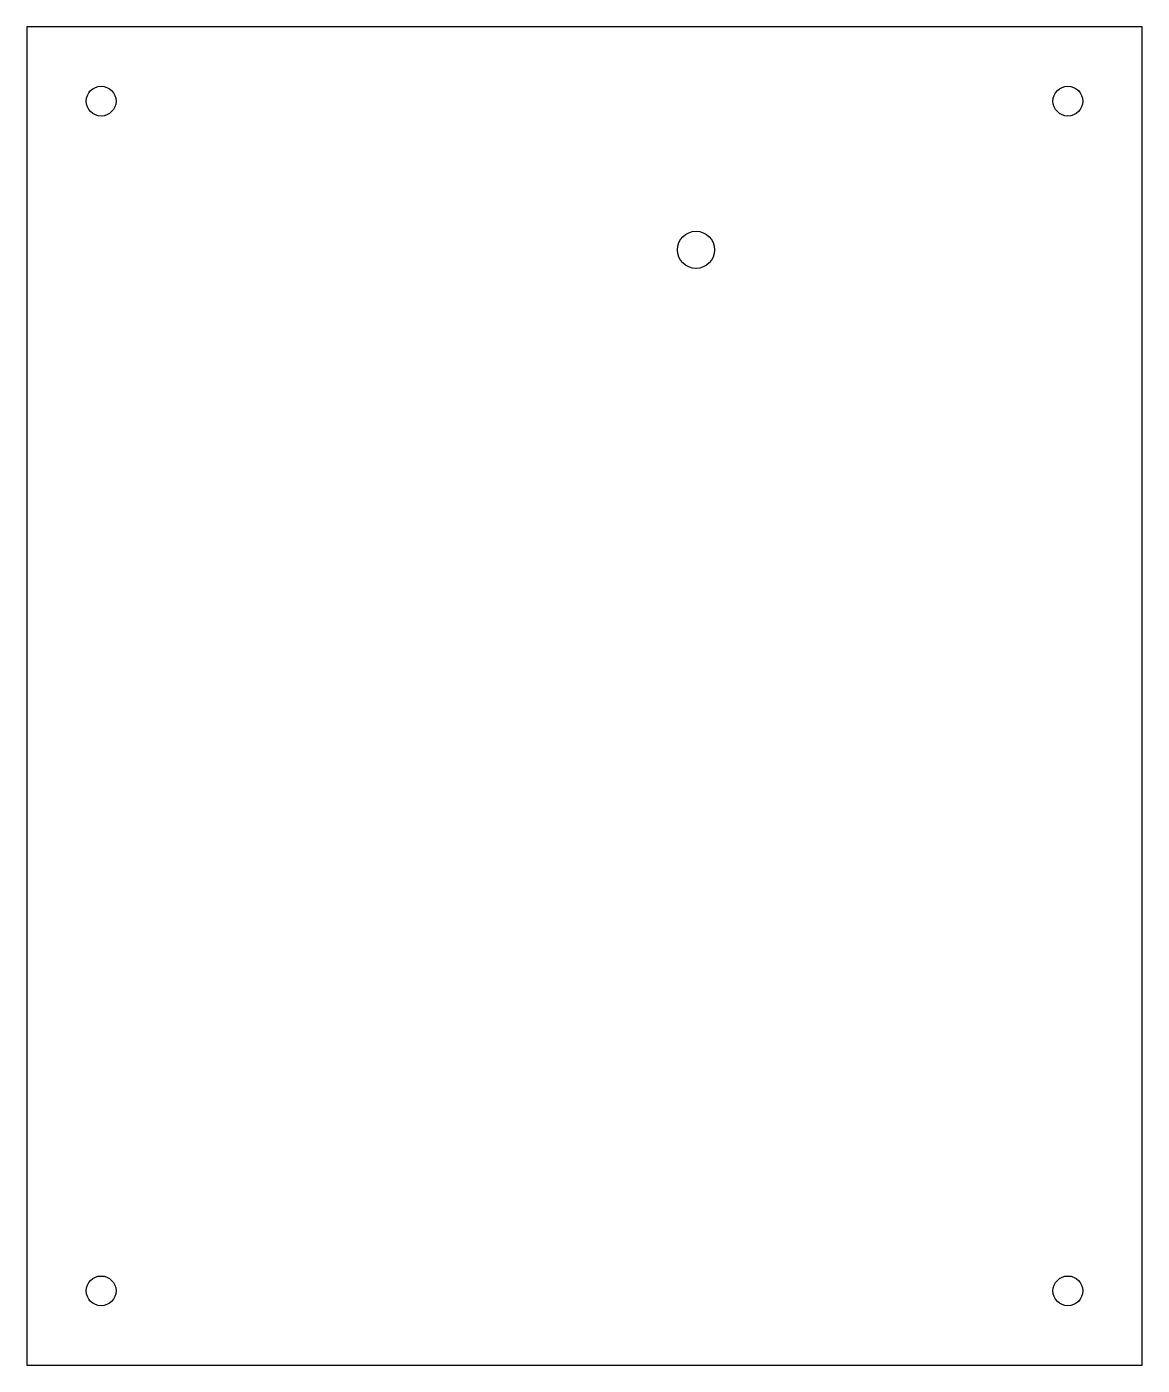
# Model space of a CAD drawing. Header units: millimetres. Extents: x -44.8 to 30.2, y -7 to 83.
import ezdxf

# ---------------------------------------------------------------- set-up
doc = ezdxf.new("R2010")
doc.units = ezdxf.units.MM
doc.layers.get('0').update_dxf_attribs({"linetype": 'CONTINUOUS'})

msp = doc.modelspace()

# ---------------------------------------------------------------- linework, layer by layer
msp.add_lwpolyline([(-44.775, -7), (30.225, -7), (30.225, 83), (-44.775, 83)], close=True)
for centre, radius in [((-39.775, 78), 1), ((25.225, 78), 1), ((0.225, 68), 1.25), ((-39.775, -2), 1), ((25.225, -2), 1)]:
    msp.add_circle(centre, radius)

doc.saveas('drawing.dxf')
